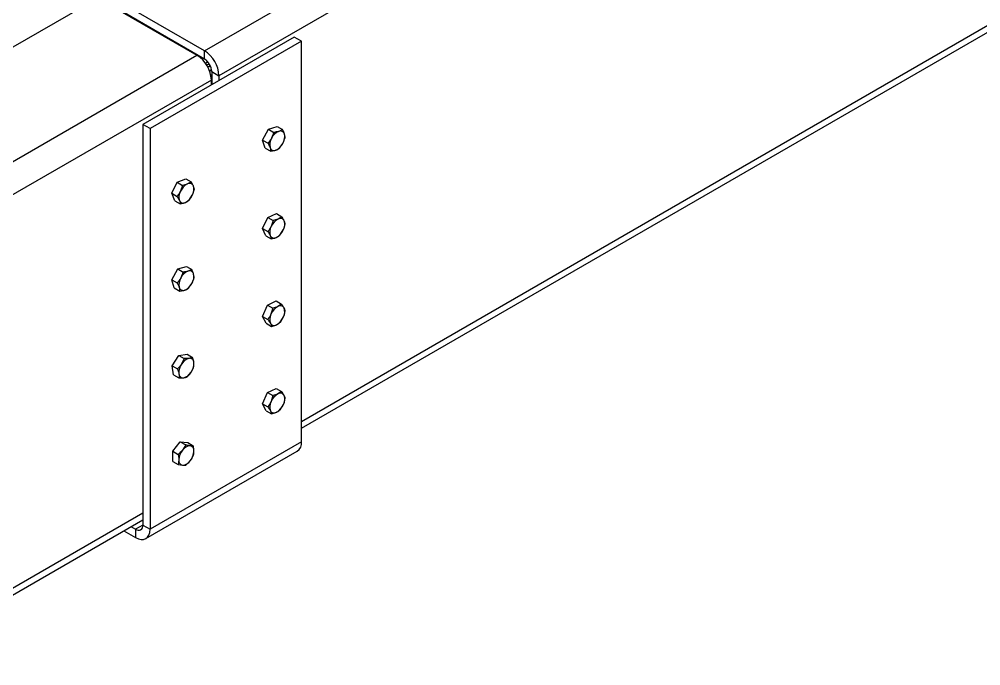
# Model space of a CAD drawing. Header units: metres. Extents: x 0 to 21025, y 0 to 14850.
# Drawn here: x 12190.6 to 12639.6, y 4658.4 to 4960.4 of the extents above; entities that cross this region are included whole.
import ezdxf

# ---------------------------------------------------------------- set-up
doc = ezdxf.new("R2010")
doc.units = ezdxf.units.M
doc.header["$LTSCALE"] = 25
doc.layers.add('SL4', color=4, linetype='Continuous')

msp = doc.modelspace()

# ---------------------------------------------------------------- linework, layer by layer
at = {"layer": 'SL4'}
for p, q in [((12277.116, 4945.677), (13214.015, 5486.537)), ((13220.75, 5474.871), (12283.851, 4934.011)), ((12322.386, 4772.576), (13188.743, 5272.713)), ((12322.386, 4769.354), (13188.743, 5269.491)), ((12277.116, 4945.677), (12230.818, 4972.404)), ((11672.204, 4649.923), (12227.282, 4970.363)), ((12227.282, 4970.363), (12273.58, 4943.636)), ((12277.116, 4941.788), (12230.818, 4968.515)), ((12244.78, 4960.262), (12244.948, 4960.358)), ((12251.683, 4956.47), (12251.516, 4956.373)), ((12319.019, 4952.1), (12248.308, 4911.28)), ((12322.386, 4950.156), (12251.676, 4909.336)), ((12322.386, 4950.156), (12319.019, 4952.1)), ((12322.386, 4762.975), (12322.386, 4950.156)), ((11605.363, 4557.882), (12273.58, 4943.636)), ((12269.813, 4945.81), (12269.965, 4945.916)), ((12270.888, 4945.19), (12271.04, 4945.296)), ((12271.615, 4944.77), (12271.682, 4944.925)), ((12272.69, 4944.15), (12272.757, 4944.304)), ((12273.703, 4943.563), (12273.762, 4943.724)), ((12277.116, 4941.788), (12277.116, 4945.677)), ((12277.998, 4940.108), (12278.281, 4940.875)), ((12280.483, 4935.955), (12283.851, 4934.011)), ((12280.483, 4935.955), (12280.483, 4929.854)), ((12280.315, 4931.97), (11613.512, 4547.032)), ((12280.483, 4934.39), (12280.075, 4934.166)), ((12280.483, 4933.5), (12280.21, 4933.401)), ((12280.315, 4929.757), (12280.315, 4931.97)), ((12283.851, 4934.011), (12283.851, 4931.798)), ((12248.308, 4911.28), (12248.308, 4724.098)), ((12251.676, 4909.336), (12248.308, 4911.28)), ((12251.676, 4909.336), (12251.676, 4722.154)), ((12304.255, 4903.944), (12306.999, 4909.018)), ((12306.999, 4909.018), (12310.989, 4910.323)), ((12306.999, 4909.018), (12309.511, 4907.568)), ((12310.989, 4910.323), (12313.501, 4908.872)), ((12313.501, 4908.872), (12311.822, 4908.038)), ((12304.255, 4903.944), (12306.767, 4902.493)), ((12305.5, 4900.173), (12304.255, 4903.944)), ((12309.511, 4907.568), (12308.455, 4904.848)), ((12305.5, 4900.173), (12308.013, 4898.723)), ((12308.013, 4898.723), (12310.323, 4899.193)), ((12312.002, 4900.027), (12313.69, 4902.382)), ((12264.303, 4884.259), (12268.343, 4885.918)), ((12268.343, 4885.918), (12270.856, 4884.467)), ((12261.777, 4879.097), (12264.303, 4884.259)), ((12264.303, 4884.259), (12266.815, 4882.808)), ((12266.815, 4882.808), (12265.868, 4880.045)), ((12270.856, 4884.467), (12269.151, 4883.455)), ((12261.777, 4879.097), (12264.29, 4877.646)), ((12263.293, 4875.594), (12261.777, 4879.097)), ((12269.846, 4875.802), (12271.424, 4878.201)), ((12263.293, 4875.594), (12265.805, 4874.143)), ((12265.805, 4874.143), (12268.141, 4874.791)), ((12304.191, 4862.645), (12306.641, 4867.83)), ((12306.641, 4867.83), (12310.694, 4869.606)), ((12306.641, 4867.83), (12309.153, 4866.38)), ((12310.694, 4869.606), (12313.206, 4868.156)), ((12313.206, 4868.156), (12311.496, 4867.086)), ((12309.153, 4866.38), (12308.244, 4863.605)), ((12304.191, 4862.645), (12306.704, 4861.194)), ((12305.795, 4859.235), (12304.191, 4862.645)), ((12305.795, 4859.235), (12308.307, 4857.785)), ((12308.307, 4857.785), (12310.65, 4858.491)), ((12312.361, 4859.561), (12313.901, 4861.971)), ((12264.663, 4843.783), (12268.631, 4844.969)), ((12268.631, 4844.969), (12271.144, 4843.518)), ((12261.849, 4838.743), (12264.663, 4843.783)), ((12264.663, 4843.783), (12267.175, 4842.333)), ((12267.175, 4842.333), (12266.084, 4839.63)), ((12271.144, 4843.518), (12269.475, 4842.743)), ((12261.849, 4838.743), (12264.362, 4837.293)), ((12263.005, 4834.888), (12261.849, 4838.743)), ((12269.486, 4834.623), (12271.208, 4836.961)), ((12263.005, 4834.888), (12265.517, 4833.438)), ((12265.517, 4833.438), (12267.817, 4833.848)), ((12306.489, 4826.837), (12310.559, 4828.814)), ((12310.559, 4828.814), (12313.071, 4827.363)), ((12313.071, 4827.363), (12311.352, 4826.192)), ((12304.175, 4821.617), (12306.489, 4826.837)), ((12306.489, 4826.837), (12309.002, 4825.386)), ((12309.002, 4825.386), (12308.16, 4822.594)), ((12304.175, 4821.617), (12306.687, 4820.167)), ((12305.93, 4818.374), (12304.175, 4821.617)), ((12305.93, 4818.374), (12308.443, 4816.924)), ((12312.512, 4818.9), (12313.985, 4821.328)), ((12308.443, 4816.924), (12310.793, 4817.73)), ((12262.003, 4798.58), (12265.171, 4803.383)), ((12265.171, 4803.383), (12268.985, 4803.905)), ((12265.171, 4803.383), (12267.683, 4801.932)), ((12267.683, 4801.932), (12266.415, 4799.348)), ((12268.985, 4803.905), (12271.498, 4802.454)), ((12271.498, 4802.454), (12269.906, 4802.011)), ((12262.003, 4798.58), (12264.516, 4797.129)), ((12262.651, 4794.299), (12262.003, 4798.58)), ((12268.978, 4793.37), (12270.877, 4795.589)), ((12262.651, 4794.299), (12265.163, 4792.848)), ((12265.163, 4792.848), (12267.386, 4792.927)), ((12306.525, 4786.05), (12310.591, 4787.979)), ((12310.591, 4787.979), (12313.104, 4786.529)), ((12313.104, 4786.529), (12311.387, 4785.382)), ((12304.178, 4780.838), (12306.525, 4786.05)), ((12306.525, 4786.05), (12309.038, 4784.6)), ((12309.038, 4784.6), (12308.18, 4781.811)), ((12304.178, 4780.838), (12306.691, 4779.387)), ((12305.897, 4777.555), (12304.178, 4780.838)), ((12305.897, 4777.555), (12308.41, 4776.104)), ((12312.476, 4778.033), (12313.966, 4780.457)), ((12308.41, 4776.104), (12310.759, 4776.886)), ((12322.386, 4762.975), (12251.676, 4722.154)), ((12262.282, 4758.591), (12265.818, 4762.989)), ((12265.818, 4762.989), (12268.331, 4761.538)), ((12265.818, 4762.989), (12269.353, 4762.673)), ((12268.331, 4761.538), (12266.879, 4759.157)), ((12269.353, 4762.673), (12271.866, 4761.222)), ((12271.866, 4761.222), (12270.414, 4761.198)), ((12249.703, 4717.793), (12320.413, 4758.614)), ((12262.282, 4758.591), (12264.795, 4757.14)), ((12262.282, 4753.876), (12262.282, 4758.591)), ((12262.282, 4753.876), (12264.795, 4752.426)), ((12264.795, 4752.426), (12266.879, 4752.086)), ((12268.331, 4752.11), (12270.414, 4754.127)), ((11887.162, 4521.326), (12248.308, 4729.812)), ((11886.738, 4517.86), (12248.308, 4726.59)), ((12248.308, 4724.098), (12244.941, 4722.154)), ((12248.308, 4724.098), (12251.676, 4722.154)), ((12239.414, 4721.455), (12244.941, 4718.265)), ((12242.782, 4723.4), (12244.941, 4722.154)), ((12244.941, 4722.154), (12244.941, 4718.265))]:
    msp.add_line(p, q, dxfattribs=at)
at = {"layer": 'SL4', "flags": 128}
for points in [[(12278.599, 4938.148), (12279.577, 4938.683), (12279.757, 4938.787)], [(12278.705, 4937.946), (12279.812, 4938.547), (12279.858, 4938.574)], [(12280.412, 4936.791), (12279.812, 4936.427), (12279.469, 4936.234)], [(12280.423, 4936.724), (12279.577, 4936.273), (12279.476, 4936.214)], [(12280.454, 4936.487), (12279.812, 4936.137), (12279.559, 4935.988)], [(12244.941, 4718.265), (12246.255, 4717.656), (12247.518, 4717.369), (12248.682, 4717.415), (12249.703, 4717.793), (12250.541, 4718.488), (12251.163, 4719.474), (12251.546, 4720.712), (12251.676, 4722.154)]]:
    msp.add_lwpolyline(points, dxfattribs=at)
at = {"layer": 'SL4'}
for centre, radius, start, end in [((12265.692, 4931.305), 14.638, 2.60548, 57.39452), ((12269.228, 4933.346), 14.638, 2.60548, 57.39452), ((12273.172, 4935.622), 7.319, 2.60548, 57.39452), ((12276.085, 4944.54), 4.827, 287.00955, 302.28876), ((12277.514, 4943.04), 3.882, 277.06475, 297.42162), ((12314.373, 4901.973), 6.58, 112.81215, 154.08311), ((12312.59, 4906.273), 1.924, 16.01855, 113.52831), ((12313.537, 4901.713), 5.971, 148.32243, 192.44396), ((12308.609, 4905.518), 5.971, 328.32243, 12.44396), ((12309.555, 4900.957), 1.924, 196.01855, 293.52831), ((12307.772, 4905.258), 6.58, 292.81215, 334.08311), ((12272.246, 4877.191), 6.987, 116.2914, 155.89193), ((12270.124, 4881.74), 1.972, 23.72571, 119.55719), ((12266.653, 4880.953), 5.508, 330.02552, 16.6753), ((12270.64, 4877.293), 5.508, 150.02552, 196.6753), ((12265.046, 4881.055), 6.987, 296.2914, 335.89193), ((12267.169, 4876.506), 1.972, 203.72571, 299.55719), ((12312.536, 4865.381), 1.997, 26.40297, 121.38122), ((12312.907, 4860.977), 5.352, 150.58746, 198.1722), ((12314.769, 4860.769), 7.115, 117.39474, 156.5084), ((12309.239, 4864.6), 5.352, 330.58746, 18.1722), ((12309.61, 4860.195), 1.997, 206.40297, 301.38122), ((12307.376, 4864.807), 7.115, 297.39474, 336.5084), ((12271.846, 4836.758), 6.438, 111.60463, 153.49881), ((12270.174, 4840.958), 1.917, 13.60607, 111.36346), ((12266.031, 4840.227), 6.121, 327.75355, 11.12785), ((12271.262, 4836.364), 6.121, 147.75355, 191.12785), ((12265.447, 4839.834), 6.438, 291.60463, 333.49881), ((12267.119, 4835.634), 1.917, 193.60607, 291.36346), ((12312.628, 4820.174), 5.081, 151.55849, 200.88152), ((12314.93, 4819.803), 7.323, 119.24856, 157.59608), ((12312.509, 4824.498), 2.051, 31.14447, 124.32464), ((12309.517, 4823.748), 5.081, 331.55849, 20.88152), ((12309.636, 4819.424), 2.051, 211.14447, 304.32464), ((12307.215, 4824.119), 7.323, 299.24856, 337.59608), ((12271.293, 4796.573), 5.612, 104.30911, 150.35817), ((12270.18, 4800.072), 1.958, 1.72422, 98.0483), ((12265.259, 4799.594), 6.9, 324.52302, 4.46929), ((12272.034, 4795.344), 6.9, 144.52302, 184.46929), ((12265.999, 4798.365), 5.612, 284.30911, 330.35817), ((12267.112, 4794.865), 1.958, 181.72422, 278.0483), ((12314.893, 4779.008), 7.274, 118.8131, 157.33448), ((12312.515, 4783.686), 2.037, 30.00404, 123.64793), ((12309.451, 4782.926), 5.146, 331.32719, 20.22195), ((12312.695, 4779.342), 5.146, 151.32719, 200.22195), ((12309.63, 4778.582), 2.037, 210.00404, 303.64793), ((12307.253, 4783.26), 7.274, 298.8131, 337.33448), ((12270.687, 4756.642), 4.564, 93.42954, 146.56509), ((12270.012, 4759.036), 2.199, 350.74812, 79.45322), ((12317.856, 4762.398), 4.567, 304.05635, 7.25583), ((12272.777, 4754.247), 7.674, 140.22793, 177.36071), ((12264.516, 4759.036), 7.674, 320.22793, 357.36071), ((12267.281, 4754.247), 2.199, 170.74812, 259.45322), ((12266.606, 4756.641), 4.564, 273.42954, 326.56509), ((12246.255, 4723.765), 2.08, 230.79671, 9.21404)]:
    msp.add_arc(centre, radius, start, end, dxfattribs=at)
for points, knots in [([(12311.822, 4908.038), (12311.775, 4908.022), (12311.096, 4907.805), (12310.275, 4907.682), (12309.511, 4907.568)], [0, 0, 0, 0, 0.07020058, 1, 1, 1, 1]), ([(12314.44, 4906.804), (12314.387, 4906.954), (12314.162, 4907.601), (12313.788, 4908.32), (12313.501, 4908.872)], [0, 0, 0, 0, 0.2318493, 1, 1, 1, 1]), ([(12308.455, 4904.848), (12308.422, 4904.788), (12307.954, 4903.934), (12307.339, 4903.188), (12306.767, 4902.493)], [0, 0, 0, 0, 0.0702006, 1, 1, 1, 1]), ([(12313.69, 4902.382), (12313.723, 4902.442), (12314.181, 4903.302), (12314.474, 4904.234), (12314.747, 4905.101)], [0, 0, 0, 0, 0.0702006, 1, 1, 1, 1]), ([(12314.747, 4905.101), (12314.743, 4905.208), (12314.727, 4905.715), (12314.566, 4906.324), (12314.44, 4906.804)], [0, 0, 0, 0, 0.2110008, 1, 1, 1, 1]), ([(12306.767, 4902.493), (12307.054, 4901.941), (12307.428, 4901.222), (12307.653, 4900.576), (12307.706, 4900.426)], [0, 0, 0, 0, 0.7681507, 1, 1, 1, 1]), ([(12307.706, 4900.426), (12307.832, 4899.945), (12307.993, 4899.336), (12308.009, 4898.83), (12308.013, 4898.723)], [0, 0, 0, 0, 0.7889992, 1, 1, 1, 1]), ([(12310.323, 4899.193), (12310.37, 4899.208), (12311.04, 4899.431), (12311.539, 4899.74), (12312.002, 4900.027)], [0, 0, 0, 0, 0.07020058, 1, 1, 1, 1]), ([(12269.151, 4883.455), (12269.103, 4883.436), (12268.416, 4883.158), (12267.587, 4882.977), (12266.815, 4882.808)], [0, 0, 0, 0, 0.0702006, 1, 1, 1, 1]), ([(12271.929, 4882.533), (12271.866, 4882.673), (12271.595, 4883.274), (12271.177, 4883.949), (12270.856, 4884.467)], [0, 0, 0, 0, 0.2318493, 1, 1, 1, 1]), ([(12271.424, 4878.201), (12271.454, 4878.262), (12271.876, 4879.137), (12272.132, 4880.084), (12272.371, 4880.964)], [0, 0, 0, 0, 0.0702006, 1, 1, 1, 1]), ([(12272.371, 4880.964), (12272.358, 4881.062), (12272.298, 4881.525), (12272.092, 4882.089), (12271.929, 4882.533)], [0, 0, 0, 0, 0.2110008, 1, 1, 1, 1]), ([(12265.868, 4880.045), (12265.838, 4879.984), (12265.407, 4879.115), (12264.828, 4878.354), (12264.29, 4877.646)], [0, 0, 0, 0, 0.0702006, 1, 1, 1, 1]), ([(12264.29, 4877.646), (12264.611, 4877.128), (12265.029, 4876.453), (12265.3, 4875.852), (12265.363, 4875.712)], [0, 0, 0, 0, 0.76815073, 1, 1, 1, 1]), ([(12265.363, 4875.712), (12265.526, 4875.267), (12265.732, 4874.704), (12265.792, 4874.241), (12265.805, 4874.143)], [0, 0, 0, 0, 0.7889992, 1, 1, 1, 1]), ([(12268.141, 4874.791), (12268.189, 4874.81), (12268.867, 4875.093), (12269.374, 4875.461), (12269.846, 4875.802)], [0, 0, 0, 0, 0.07020058, 1, 1, 1, 1]), ([(12314.324, 4866.269), (12314.258, 4866.405), (12313.971, 4866.99), (12313.539, 4867.649), (12313.206, 4868.156)], [0, 0, 0, 0, 0.2318493, 1, 1, 1, 1]), ([(12308.244, 4863.605), (12308.215, 4863.544), (12307.797, 4862.671), (12307.23, 4861.906), (12306.704, 4861.194)], [0, 0, 0, 0, 0.0702006, 1, 1, 1, 1]), ([(12311.496, 4867.086), (12311.447, 4867.065), (12310.758, 4866.768), (12309.927, 4866.567), (12309.153, 4866.38)], [0, 0, 0, 0, 0.07020058, 1, 1, 1, 1]), ([(12313.901, 4861.971), (12313.93, 4862.033), (12314.339, 4862.911), (12314.583, 4863.862), (12314.81, 4864.746)], [0, 0, 0, 0, 0.0702006, 1, 1, 1, 1]), ([(12314.81, 4864.746), (12314.794, 4864.841), (12314.72, 4865.288), (12314.498, 4865.836), (12314.324, 4866.269)], [0, 0, 0, 0, 0.2110008, 1, 1, 1, 1]), ([(12306.704, 4861.194), (12307.036, 4860.688), (12307.469, 4860.029), (12307.755, 4859.443), (12307.821, 4859.307)], [0, 0, 0, 0, 0.7681507, 1, 1, 1, 1]), ([(12307.821, 4859.307), (12307.996, 4858.875), (12308.217, 4858.327), (12308.292, 4857.879), (12308.307, 4857.785)], [0, 0, 0, 0, 0.7889992, 1, 1, 1, 1]), ([(12310.65, 4858.491), (12310.698, 4858.512), (12311.377, 4858.814), (12311.887, 4859.201), (12312.361, 4859.561)], [0, 0, 0, 0, 0.0702006, 1, 1, 1, 1]), ([(12269.475, 4842.743), (12269.428, 4842.729), (12268.753, 4842.532), (12267.936, 4842.429), (12267.175, 4842.333)], [0, 0, 0, 0, 0.0702006, 1, 1, 1, 1]), ([(12272.037, 4841.409), (12271.989, 4841.562), (12271.778, 4842.223), (12271.419, 4842.956), (12271.144, 4843.518)], [0, 0, 0, 0, 0.23184927, 1, 1, 1, 1]), ([(12272.299, 4839.664), (12272.299, 4839.773), (12272.297, 4840.294), (12272.152, 4840.917), (12272.037, 4841.409)], [0, 0, 0, 0, 0.2110008, 1, 1, 1, 1]), ([(12266.084, 4839.63), (12266.051, 4839.571), (12265.571, 4838.722), (12264.945, 4837.981), (12264.362, 4837.293)], [0, 0, 0, 0, 0.0702006, 1, 1, 1, 1]), ([(12264.362, 4837.293), (12264.637, 4836.73), (12264.996, 4835.997), (12265.207, 4835.336), (12265.255, 4835.183)], [0, 0, 0, 0, 0.7681507, 1, 1, 1, 1]), ([(12271.208, 4836.961), (12271.241, 4837.021), (12271.712, 4837.875), (12272.016, 4838.802), (12272.299, 4839.664)], [0, 0, 0, 0, 0.0702006, 1, 1, 1, 1]), ([(12265.255, 4835.183), (12265.37, 4834.691), (12265.515, 4834.068), (12265.517, 4833.548), (12265.517, 4833.438)], [0, 0, 0, 0, 0.7889992, 1, 1, 1, 1]), ([(12267.817, 4833.848), (12267.864, 4833.863), (12268.53, 4834.065), (12269.025, 4834.355), (12269.486, 4834.623)], [0, 0, 0, 0, 0.0702006, 1, 1, 1, 1]), ([(12314.265, 4825.559), (12314.192, 4825.688), (12313.88, 4826.246), (12313.423, 4826.878), (12313.071, 4827.363)], [0, 0, 0, 0, 0.2318493, 1, 1, 1, 1]), ([(12308.16, 4822.594), (12308.133, 4822.533), (12307.737, 4821.654), (12307.193, 4820.883), (12306.687, 4820.167)], [0, 0, 0, 0, 0.0702006, 1, 1, 1, 1]), ([(12311.352, 4826.192), (12311.304, 4826.169), (12310.612, 4825.838), (12309.778, 4825.604), (12309.002, 4825.386)], [0, 0, 0, 0, 0.07020058, 1, 1, 1, 1]), ([(12313.985, 4821.328), (12314.012, 4821.39), (12314.399, 4822.274), (12314.62, 4823.23), (12314.827, 4824.12)], [0, 0, 0, 0, 0.0702006, 1, 1, 1, 1]), ([(12314.827, 4824.12), (12314.806, 4824.209), (12314.706, 4824.629), (12314.459, 4825.149), (12314.265, 4825.559)], [0, 0, 0, 0, 0.2110008, 1, 1, 1, 1]), ([(12306.687, 4820.167), (12307.039, 4819.681), (12307.496, 4819.05), (12307.808, 4818.492), (12307.881, 4818.363)], [0, 0, 0, 0, 0.7681507, 1, 1, 1, 1]), ([(12307.881, 4818.363), (12308.075, 4817.953), (12308.322, 4817.433), (12308.422, 4817.012), (12308.443, 4816.924)], [0, 0, 0, 0, 0.7889992, 1, 1, 1, 1]), ([(12310.793, 4817.73), (12310.841, 4817.753), (12311.524, 4818.09), (12312.036, 4818.51), (12312.512, 4818.9)], [0, 0, 0, 0, 0.0702006, 1, 1, 1, 1]), ([(12269.906, 4802.011), (12269.861, 4802.005), (12269.212, 4801.919), (12268.42, 4801.926), (12267.683, 4801.932)], [0, 0, 0, 0, 0.0702006, 1, 1, 1, 1]), ([(12272.137, 4800.131), (12272.108, 4800.301), (12271.984, 4801.034), (12271.709, 4801.837), (12271.498, 4802.454)], [0, 0, 0, 0, 0.2318493, 1, 1, 1, 1]), ([(12272.145, 4798.173), (12272.162, 4798.298), (12272.243, 4798.887), (12272.184, 4799.583), (12272.137, 4800.131)], [0, 0, 0, 0, 0.2110008, 1, 1, 1, 1]), ([(12266.415, 4799.348), (12266.378, 4799.292), (12265.838, 4798.483), (12265.153, 4797.782), (12264.516, 4797.129)], [0, 0, 0, 0, 0.0702006, 1, 1, 1, 1]), ([(12264.516, 4797.129), (12264.727, 4796.512), (12265.002, 4795.709), (12265.127, 4794.976), (12265.156, 4794.806)], [0, 0, 0, 0, 0.7681507, 1, 1, 1, 1]), ([(12270.877, 4795.589), (12270.914, 4795.646), (12271.445, 4796.46), (12271.808, 4797.348), (12272.145, 4798.173)], [0, 0, 0, 0, 0.0702006, 1, 1, 1, 1]), ([(12265.156, 4794.806), (12265.202, 4794.257), (12265.261, 4793.562), (12265.18, 4792.972), (12265.163, 4792.848)], [0, 0, 0, 0, 0.78899924, 1, 1, 1, 1]), ([(12267.386, 4792.927), (12267.431, 4792.933), (12268.071, 4793.024), (12268.541, 4793.203), (12268.978, 4793.37)], [0, 0, 0, 0, 0.0702006, 1, 1, 1, 1]), ([(12314.279, 4784.705), (12314.209, 4784.835), (12313.903, 4785.4), (12313.451, 4786.038), (12313.104, 4786.529)], [0, 0, 0, 0, 0.2318493, 1, 1, 1, 1]), ([(12311.387, 4785.382), (12311.338, 4785.359), (12310.647, 4785.036), (12309.813, 4784.81), (12309.038, 4784.6)], [0, 0, 0, 0, 0.0702006, 1, 1, 1, 1]), ([(12313.966, 4780.457), (12313.993, 4780.519), (12314.385, 4781.402), (12314.612, 4782.357), (12314.823, 4783.245)], [0, 0, 0, 0, 0.0702006, 1, 1, 1, 1]), ([(12314.823, 4783.245), (12314.804, 4783.335), (12314.71, 4783.762), (12314.469, 4784.289), (12314.279, 4784.705)], [0, 0, 0, 0, 0.2110008, 1, 1, 1, 1]), ([(12308.18, 4781.811), (12308.152, 4781.75), (12307.751, 4780.872), (12307.202, 4780.103), (12306.691, 4779.387)], [0, 0, 0, 0, 0.07020058, 1, 1, 1, 1]), ([(12306.691, 4779.387), (12307.038, 4778.897), (12307.489, 4778.258), (12307.795, 4777.694), (12307.866, 4777.563)], [0, 0, 0, 0, 0.7681507, 1, 1, 1, 1]), ([(12307.866, 4777.563), (12308.056, 4777.148), (12308.297, 4776.621), (12308.39, 4776.194), (12308.41, 4776.104)], [0, 0, 0, 0, 0.7889992, 1, 1, 1, 1]), ([(12310.759, 4776.886), (12310.807, 4776.909), (12311.489, 4777.238), (12312.001, 4777.65), (12312.476, 4778.033)], [0, 0, 0, 0, 0.0702006, 1, 1, 1, 1]), ([(12270.414, 4761.198), (12270.372, 4761.202), (12269.77, 4761.258), (12269.024, 4761.403), (12268.331, 4761.538)], [0, 0, 0, 0, 0.0702006, 1, 1, 1, 1]), ([(12272.182, 4758.683), (12272.178, 4758.87), (12272.163, 4759.676), (12271.995, 4760.551), (12271.866, 4761.222)], [0, 0, 0, 0, 0.2318493, 1, 1, 1, 1]), ([(12266.879, 4759.157), (12266.836, 4759.105), (12266.235, 4758.365), (12265.489, 4757.73), (12264.795, 4757.14)], [0, 0, 0, 0, 0.0702006, 1, 1, 1, 1]), ([(12264.795, 4757.14), (12264.924, 4756.468), (12265.092, 4755.594), (12265.107, 4754.788), (12265.111, 4754.601)], [0, 0, 0, 0, 0.7681507, 1, 1, 1, 1]), ([(12270.414, 4754.127), (12270.456, 4754.179), (12271.048, 4754.924), (12271.472, 4755.745), (12271.866, 4756.508)], [0, 0, 0, 0, 0.0702006, 1, 1, 1, 1]), ([(12271.866, 4756.508), (12271.905, 4756.647), (12272.092, 4757.307), (12272.142, 4758.076), (12272.182, 4758.683)], [0, 0, 0, 0, 0.2110008, 1, 1, 1, 1]), ([(12265.111, 4754.601), (12265.071, 4753.994), (12265.021, 4753.225), (12264.834, 4752.565), (12264.795, 4752.426)], [0, 0, 0, 0, 0.7889992, 1, 1, 1, 1]), ([(12266.879, 4752.086), (12266.92, 4752.082), (12267.513, 4752.031), (12267.936, 4752.072), (12268.331, 4752.11)], [0, 0, 0, 0, 0.0702006, 1, 1, 1, 1])]:
    msp.add_open_spline(points, degree=3, knots=knots, dxfattribs=at)

doc.saveas('drawing.dxf')
